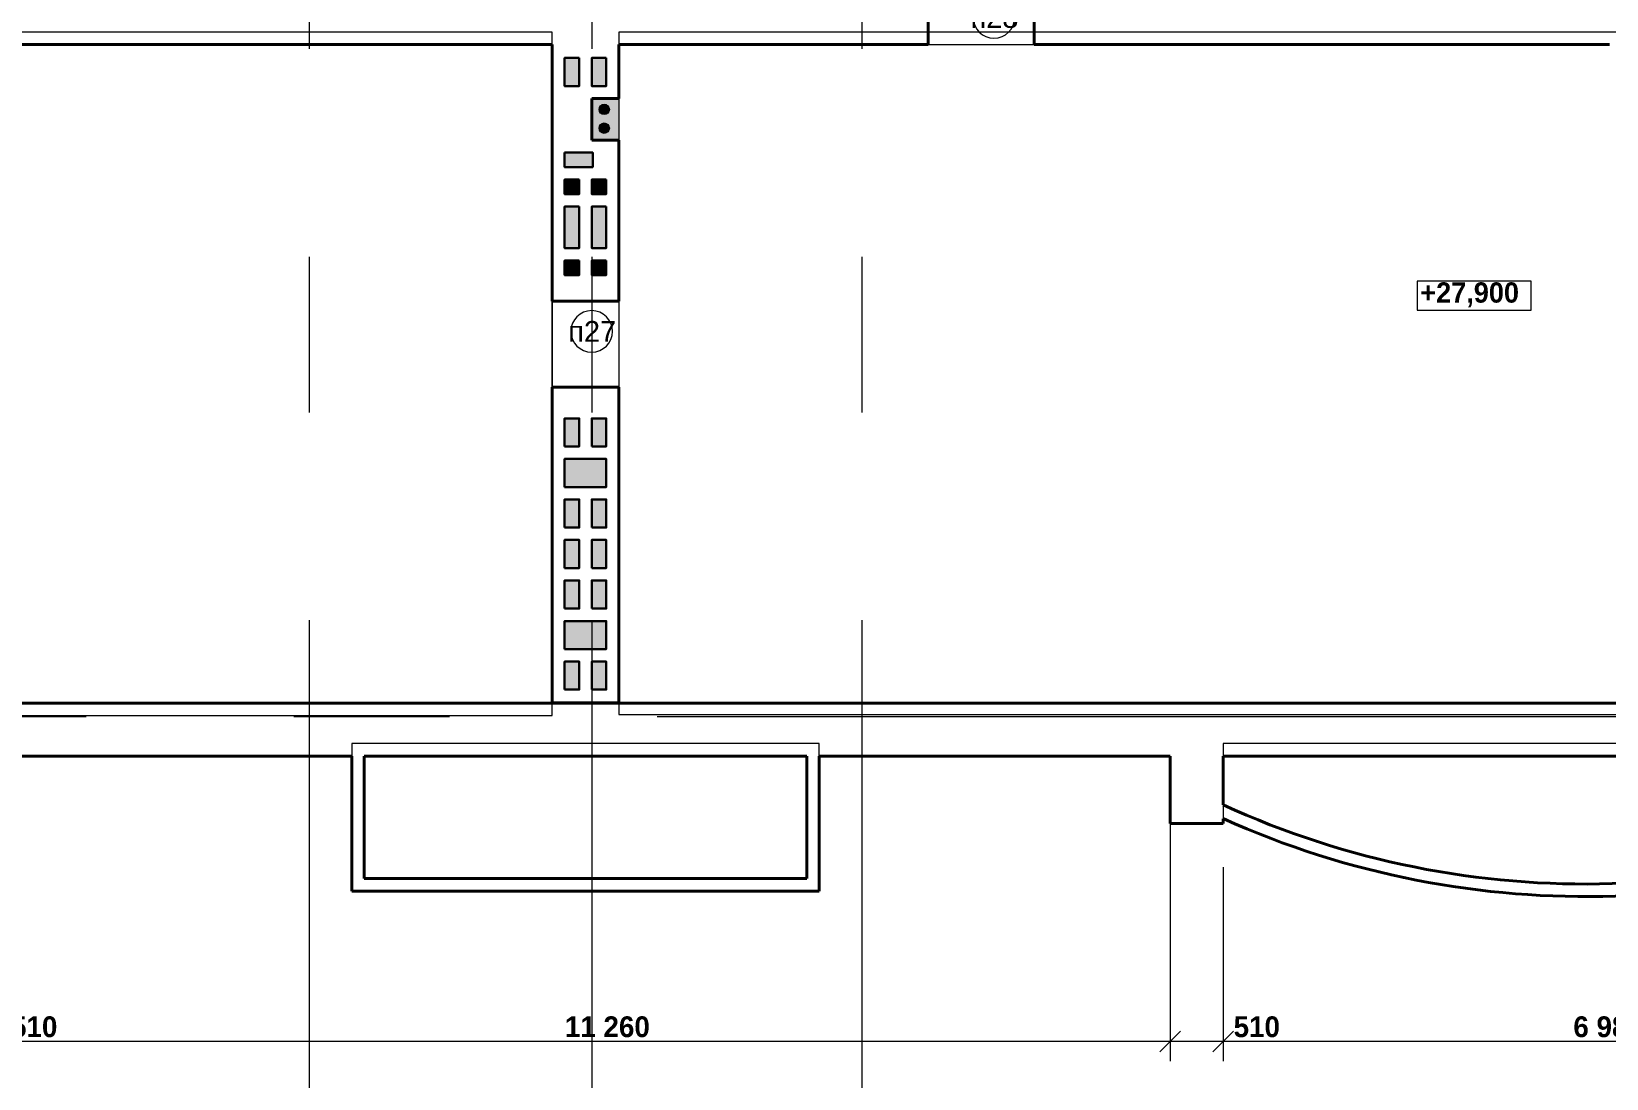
# Model space of a CAD drawing. Header units: millimetres. Extents: x 482197 to 548874, y 132492 to 168333.
# Drawn here: x 498584 to 513747, y 139182 to 149261 of the extents above; entities that cross this region are included whole.
import ezdxf

# ---------------------------------------------------------------- set-up
doc = ezdxf.new("R2010")
doc.units = ezdxf.units.MM
doc.header["$MEASUREMENT"] = 0
doc.linetypes.add('Штриховая', pattern=[7000, 6000, -1000])
doc.linetypes.add('Штрихштриховая', pattern=[15500, 10000, -2000, 1500, -2000])
for name, color, linetype, lineweight in [('0_Ном._пера__61', 7, 'Continuous', 40), ('Двери ArchiCAD_Ном._пера__19', 255, 'Continuous', 0), ('Двери ArchiCAD_Ном._пера__61', 7, 'Continuous', 40), ('Интерьер- Перегородка_Ном._пера__61', 7, 'Continuous', 40), ('Колонны_Ном._пера__21', 7, 'Continuous', 20), ('Колонны_Ном._пера__41', 7, 'Continuous', 30), ('Окна ArchiCAD_Ном._пера__12', 15, 'Continuous', 18), ('Перекрытия_Ном._пера__120', 7, 'Continuous', 13), ('Перекрытия_Ном._пера__21', 7, 'Continuous', 20)]:
    doc.layers.add(name, color=color, linetype=linetype, lineweight=lineweight)
for name, color, linetype, lineweight, true_color in [('0_Ном._пера__98', 7, 'Continuous', 13, 0x001f3e), ('Колонны_Ном._пера__112', 7, 'Continuous', 13, 0xd5aaaa), ('Колонны_Ном._пера__4', 7, 'Continuous', 20, 0x016515), ('Колонны_Ном._пера__92', 7, 'Continuous', 13, 0xbf8080), ('Маркеры дверей ArchiCAD_Ном._пера__3', 7, 'Continuous', 18, 0xdd5800), ('Перекрытия_Ном._пера__191', 7, 'Continuous', 0, 0xe8e8e8), ('Перекрытия_Ном._пера__4', 7, 'Continuous', 20, 0x016515), ('Розміри ОСЕЙ_Ном._пера__98', 7, 'Continuous', 13, 0x001f3e)]:
    doc.layers.add(name, color=color, linetype=linetype, lineweight=lineweight, true_color=true_color)
for name, color, linetype in [('Двери ArchiCAD', 7, 'Continuous'), ('Интерьер- Перегородка', 7, 'Continuous'), ('Колонны', 7, 'Continuous'), ('Окна ArchiCAD', 7, 'Continuous'), ('Перекрытия', 7, 'Continuous'), ('Розміри ОСЕЙ', 7, 'Continuous')]:
    doc.layers.add(name, color=color, linetype=linetype)
doc.styles.add('СГЕНЕРИР_СТИЛЬ_2', font='')
doc.styles.add('СГЕНЕРИР_СТИЛЬ_3', font='')
doc.styles.get('СГЕНЕРИР_СТИЛЬ_2').set_extended_font_data('Arial')
doc.styles.get('СГЕНЕРИР_СТИЛЬ_3').set_extended_font_data('Century Gothic', bold=True)
doc.dimstyles.new('СГЕНЕРИР_СТИЛЬ__5', dxfattribs={"dimtxt": 200, "dimasz": 190, "dimexe": 0.18, "dimexo": 0, "dimgap": 0.09, "dimtad": 1, "dimtih": 1, "dimtoh": 1, "dimdec": 0, "dimzin": 0, "dimdsep": 46, "dimtxsty": 'СГЕНЕРИР_СТИЛЬ_3', "dimblk": 'ARROWHEAD_6', "dimblk1": 'ARROWHEAD_6', "dimblk2": 'ARROWHEAD_6', "dimcen": 0.09, "dimclrd": 256, "dimclre": 256, "dimclrt": 256, "dimadec": 0, "dimazin": 0, "dimtfac": 1, "dimtdec": 4, "dimtmove": 0, "dimatfit": 3, "dimfxl": 0, "dimtolj": 1, "dimtzin": 0, "dimarcsym": 0})

# ---------------------------------------------------------------- blocks, each defined once
blk = doc.blocks.new('Стена_6', base_point=(510057, 141683))
at = {"layer": '0_Ном._пера__61', "linetype": 'Continuous', "flags": 128}
blk.add_lwpolyline([(517547, 141934), (517491, 142040)], dxfattribs=at)
at = {"layer": '0_Ном._пера__61', "linetype": 'Continuous'}
for radius, start in [(8370, 245.358), (8490, 245.7289)]:
    blk.add_arc((513547, 149423), radius, start, 298.1071, dxfattribs=at)
blk = doc.blocks.new('Перекрытие_25', base_point=(517037, 142686))
at = {"layer": 'Перекрытия_Ном._пера__191', "linetype": 'Continuous', "flags": 128}
blk.add_lwpolyline([(517037, 142686), (517037, 149256), (504237, 149256), (504237, 142686)], close=True, dxfattribs=at)
blk = doc.blocks.new('Перекрытие_26', base_point=(490797, 142676))
at = {"layer": 'Перекрытия_Ном._пера__191', "linetype": 'Continuous', "flags": 128}
blk.add_lwpolyline([(490797, 142676), (503597, 142676), (503597, 149256), (490797, 149256)], close=True, dxfattribs=at)
blk = doc.blocks.new('Перекрытие_28', base_point=(510057, 141683))
at = {"layer": 'Перекрытия_Ном._пера__120', "linetype": 'Continuous', "flags": 128}
blk.add_lwpolyline([(510057, 141683, 0.21503), (517037, 141683), (517037, 142406), (510057, 142406)], format="xyb", close=True, dxfattribs=at)
blk = doc.blocks.new('Перекрытие_30', base_point=(501667, 142406))
at = {"layer": 'Перекрытия_Ном._пера__21', "linetype": 'Continuous', "flags": 128}
blk.add_lwpolyline([(501667, 142406), (501667, 140986), (506167, 140986), (506167, 142406)], close=True, dxfattribs=at)
blk = doc.blocks.new('Стена_38', base_point=(510057, 142286))
at = {"layer": 'Интерьер- Перегородка_Ном._пера__61', "linetype": 'Continuous', "flags": 128}
for points in [[(509547, 142286), (509547, 141636)], [(510057, 141815), (510057, 142286)], [(509547, 141636), (510057, 141636)], [(510057, 141636), (510057, 141683)]]:
    blk.add_lwpolyline(points, dxfattribs=at)
blk = doc.blocks.new('Ниша 12_8')
at = {"layer": 'Окна ArchiCAD_Ном._пера__12', "linetype": 'Continuous'}
blk.add_line((-200, 260), (200, 260), dxfattribs=at)
blk = doc.blocks.new('Проем дверной полуарочн 10_4')
at = {"layer": 'Двери ArchiCAD_Ном._пера__19', "linetype": 'Штриховая'}
for p, q in [((-415, 0), (415, 0)), ((-415, -640), (415, -640))]:
    blk.add_line(p, q, dxfattribs=at)
at = {"layer": 'Двери ArchiCAD_Ном._пера__61', "linetype": 'Continuous'}
for p, q in [((-415, 0), (-415, -640)), ((415, 0), (415, -640))]:
    blk.add_line(p, q, dxfattribs=at)
blk = doc.blocks.new('Маркер двери 12_17')
at = {"layer": 'Маркеры дверей ArchiCAD_Ном._пера__3', "linetype": 'Continuous'}
for start, end in [(0, 180), (180, 0)]:
    blk.add_arc((-123, -260), 200, start, end, dxfattribs=at)
at = {"layer": 'Маркеры дверей ArchiCAD_Ном._пера__3', "insert": (-23, -486), "char_height": 200, "attachment_point": 7, "rotation": 90, "style": 'СГЕНЕРИР_СТИЛЬ_2'}
blk.add_mtext('{\\C7;п27}', dxfattribs=at)
blk = doc.blocks.new('Стена_42', base_point=(503597, 149646))
at = {"layer": 'Интерьер- Перегородка', "linetype": 'Continuous', "lineweight": 0, "true_color": 0xffffff}
blk.add_hatch(color=7, dxfattribs=at).paths.add_polyline_path([(504237, 148616), (503977, 148616), (503977, 148216), (504237, 148216)])
at = {"layer": 'Интерьер- Перегородка_Ном._пера__61', "linetype": 'Continuous'}
for p, q in [((503977, 148616), (503977, 148216)), ((504237, 148616), (503977, 148616)), ((504237, 148216), (503977, 148216))]:
    blk.add_line(p, q, dxfattribs=at)
at = {"layer": 'Интерьер- Перегородка_Ном._пера__61', "linetype": 'Continuous', "flags": 128}
for points in [[(503597, 149136), (503597, 146666)], [(504237, 148616), (504237, 149136)], [(504237, 146666), (504237, 148216)], [(503597, 145836), (503597, 142797)], [(504237, 142797), (504237, 145836)], [(503597, 142797), (504237, 142797)]]:
    blk.add_lwpolyline(points, dxfattribs=at)
at = {"layer": 'Двери ArchiCAD', "color": 255, "linetype": 'Штриховая', "lineweight": 0, "zscale": 1000, "rotation": 270}
blk.add_blockref('Проем дверной полуарочн 10_4', (504237, 146251), dxfattribs=at)
at = {"layer": 'Маркеры дверей ArchiCAD_Ном._пера__3', "rotation": 270}
blk.add_blockref('Маркер двери 12_17', (504237, 146251), dxfattribs=at)
at = {"layer": 'Окна ArchiCAD', "color": 15, "linetype": 'Continuous', "lineweight": 18, "zscale": 1000, "rotation": 270}
blk.add_blockref('Ниша 12_8', (503977, 148416), dxfattribs=at)
blk = doc.blocks.new('Стена_54', base_point=(501787, 141106))
at = {"layer": '0_Ном._пера__61', "linetype": 'Continuous', "flags": 128}
for points in [[(506047, 141106), (501787, 141106)], [(501667, 140986), (506167, 140986)]]:
    blk.add_lwpolyline(points, dxfattribs=at)
blk = doc.blocks.new('Стена_55', base_point=(501787, 142286))
at = {"layer": '0_Ном._пера__61', "linetype": 'Continuous', "flags": 128}
for points in [[(501667, 142286), (501667, 140986)], [(501787, 141106), (501787, 142286)]]:
    blk.add_lwpolyline(points, dxfattribs=at)
blk = doc.blocks.new('Стена_56', base_point=(506047, 142286))
at = {"layer": '0_Ном._пера__61', "linetype": 'Continuous', "flags": 128}
for points in [[(506047, 142286), (506047, 141106)], [(506167, 140986), (506167, 142286)]]:
    blk.add_lwpolyline(points, dxfattribs=at)
blk = doc.blocks.new('Отметка уровня_9', base_point=(512462, 146705))
at = {"layer": '0_Ном._пера__98', "linetype": 'Continuous'}
for p, q in [((513022, 146856), (511926, 146856)), ((511926, 146856), (511926, 146578)), ((513022, 146578), (513022, 146856)), ((511926, 146578), (513022, 146578))]:
    blk.add_line(p, q, dxfattribs=at)
at = {"layer": '0_Ном._пера__98', "insert": (511955, 146607), "char_height": 195, "attachment_point": 7, "style": 'СГЕНЕРИР_СТИЛЬ_3'}
blk.add_mtext('{+27,900}', dxfattribs=at)
blk = doc.blocks.new('Стена_62', base_point=(490287, 142286))
at = {"layer": 'Интерьер- Перегородка_Ном._пера__61', "linetype": 'Continuous', "flags": 128}
for points in [[(501007, 142796), (490797, 142796)], [(490797, 142286), (497777, 142286)], [(498287, 142286), (501007, 142286)]]:
    blk.add_lwpolyline(points, dxfattribs=at)
blk = doc.blocks.new('Проем дверной полуарочн 10_11')
at = {"layer": 'Двери ArchiCAD_Ном._пера__19', "linetype": 'Штриховая'}
for p, q in [((-510, 0), (510, 0)), ((-510, -510), (510, -510))]:
    blk.add_line(p, q, dxfattribs=at)
at = {"layer": 'Двери ArchiCAD_Ном._пера__61', "linetype": 'Continuous'}
for p, q in [((-510, 0), (-510, -510)), ((510, 0), (510, -510))]:
    blk.add_line(p, q, dxfattribs=at)
blk = doc.blocks.new('Маркер двери 12_27')
at = {"layer": 'Маркеры дверей ArchiCAD_Ном._пера__3', "linetype": 'Continuous'}
for start, end in [(0, 180), (180, 0)]:
    blk.add_arc((123, -250), 200, start, end, dxfattribs=at)
at = {"layer": 'Маркеры дверей ArchiCAD_Ном._пера__3', "insert": (-103, -353), "char_height": 200, "attachment_point": 7, "style": 'СГЕНЕРИР_СТИЛЬ_2'}
blk.add_mtext('{\\C7;п28}', dxfattribs=at)
blk = doc.blocks.new('Стена_68', base_point=(490287, 149646))
at = {"layer": 'Интерьер- Перегородка_Ном._пера__61', "linetype": 'Continuous', "flags": 128}
for points in [[(494057, 149136), (503597, 149136)], [(504237, 149136), (507217, 149136)], [(508237, 149136), (513777, 149136)]]:
    blk.add_lwpolyline(points, dxfattribs=at)
at = {"layer": 'Двери ArchiCAD', "color": 255, "linetype": 'Штриховая', "lineweight": 0, "xscale": -1, "zscale": 1000, "rotation": 180}
blk.add_blockref('Проем дверной полуарочн 10_11', (507727, 149136), dxfattribs=at)
at = {"layer": 'Маркеры дверей ArchiCAD_Ном._пера__3'}
blk.add_blockref('Маркер двери 12_27', (507727, 149646), dxfattribs=at)
blk = doc.blocks.new('Стена_92', base_point=(501007, 142286))
at = {"layer": 'Интерьер- Перегородка_Ном._пера__61', "linetype": 'Continuous', "flags": 128}
for points in [[(506827, 142796), (501007, 142796)], [(501007, 142286), (501667, 142286)], [(501787, 142286), (506047, 142286)], [(506167, 142286), (506827, 142286)]]:
    blk.add_lwpolyline(points, dxfattribs=at)
blk = doc.blocks.new('Стена_93', base_point=(506827, 142286))
at = {"layer": 'Интерьер- Перегородка_Ном._пера__61', "linetype": 'Continuous', "flags": 128}
for points in [[(517037, 142796), (506827, 142796)], [(517547, 142286), (517547, 142796)], [(506827, 142286), (509547, 142286)], [(510057, 142286), (517037, 142286)]]:
    blk.add_lwpolyline(points, dxfattribs=at)
blk = doc.blocks.new('Колонна_101', base_point=(503787, 143061))
at = {"layer": 'Колонны_Ном._пера__112', "linetype": 'Continuous'}
blk.add_hatch(color=256, dxfattribs=at).paths.add_polyline_path([(503717, 142926), (503857, 142926), (503857, 143196), (503717, 143196)])
at = {"layer": 'Колонны_Ном._пера__41', "linetype": 'Continuous', "flags": 128}
blk.add_lwpolyline([(503717, 142926), (503857, 142926), (503857, 143196), (503717, 143196)], close=True, dxfattribs=at)
blk = doc.blocks.new('Колонна_102', base_point=(503787, 144231))
at = {"layer": 'Колонны_Ном._пера__112', "linetype": 'Continuous'}
blk.add_hatch(color=256, dxfattribs=at).paths.add_polyline_path([(503717, 144096), (503857, 144096), (503857, 144366), (503717, 144366)])
at = {"layer": 'Колонны_Ном._пера__41', "linetype": 'Continuous', "flags": 128}
blk.add_lwpolyline([(503717, 144096), (503857, 144096), (503857, 144366), (503717, 144366)], close=True, dxfattribs=at)
blk = doc.blocks.new('Колонна_103', base_point=(503787, 143841))
at = {"layer": 'Колонны_Ном._пера__112', "linetype": 'Continuous'}
blk.add_hatch(color=256, dxfattribs=at).paths.add_polyline_path([(503717, 143706), (503857, 143706), (503857, 143976), (503717, 143976)])
at = {"layer": 'Колонны_Ном._пера__41', "linetype": 'Continuous', "flags": 128}
blk.add_lwpolyline([(503717, 143706), (503857, 143706), (503857, 143976), (503717, 143976)], close=True, dxfattribs=at)
blk = doc.blocks.new('Колонна_104', base_point=(503787, 145401))
at = {"layer": 'Колонны_Ном._пера__112', "linetype": 'Continuous'}
blk.add_hatch(color=256, dxfattribs=at).paths.add_polyline_path([(503717, 145266), (503857, 145266), (503857, 145536), (503717, 145536)])
at = {"layer": 'Колонны_Ном._пера__41', "linetype": 'Continuous', "flags": 128}
blk.add_lwpolyline([(503717, 145266), (503857, 145266), (503857, 145536), (503717, 145536)], close=True, dxfattribs=at)
blk = doc.blocks.new('Колонна_105', base_point=(503917, 143451))
at = {"layer": 'Колонны_Ном._пера__92', "linetype": 'Continuous'}
blk.add_hatch(color=256, dxfattribs=at).paths.add_polyline_path([(503717, 143316), (504117, 143316), (504117, 143586), (503717, 143586)])
at = {"layer": 'Колонны_Ном._пера__41', "linetype": 'Continuous', "flags": 128}
blk.add_lwpolyline([(503717, 143316), (504117, 143316), (504117, 143586), (503717, 143586)], close=True, dxfattribs=at)
blk = doc.blocks.new('Колонна_106', base_point=(503787, 144621))
at = {"layer": 'Колонны_Ном._пера__112', "linetype": 'Continuous'}
blk.add_hatch(color=256, dxfattribs=at).paths.add_polyline_path([(503717, 144486), (503857, 144486), (503857, 144756), (503717, 144756)])
at = {"layer": 'Колонны_Ном._пера__41', "linetype": 'Continuous', "flags": 128}
blk.add_lwpolyline([(503717, 144486), (503857, 144486), (503857, 144756), (503717, 144756)], close=True, dxfattribs=at)
blk = doc.blocks.new('Колонна_107', base_point=(503917, 145011))
at = {"layer": 'Колонны_Ном._пера__112', "linetype": 'Continuous'}
blk.add_hatch(color=256, dxfattribs=at).paths.add_polyline_path([(503717, 144876), (504117, 144876), (504117, 145146), (503717, 145146)])
at = {"layer": 'Колонны_Ном._пера__41', "linetype": 'Continuous', "flags": 128}
blk.add_lwpolyline([(503717, 144876), (504117, 144876), (504117, 145146), (503717, 145146)], close=True, dxfattribs=at)
blk = doc.blocks.new('Колонна_108', base_point=(504047, 143061))
at = {"layer": 'Колонны_Ном._пера__92', "linetype": 'Continuous'}
blk.add_hatch(color=256, dxfattribs=at).paths.add_polyline_path([(503977, 142926), (504117, 142926), (504117, 143196), (503977, 143196)])
at = {"layer": 'Колонны_Ном._пера__41', "linetype": 'Continuous', "flags": 128}
blk.add_lwpolyline([(503977, 142926), (504117, 142926), (504117, 143196), (503977, 143196)], close=True, dxfattribs=at)
blk = doc.blocks.new('Колонна_109', base_point=(504047, 144231))
at = {"layer": 'Колонны_Ном._пера__92', "linetype": 'Continuous'}
blk.add_hatch(color=256, dxfattribs=at).paths.add_polyline_path([(503977, 144096), (504117, 144096), (504117, 144366), (503977, 144366)])
at = {"layer": 'Колонны_Ном._пера__41', "linetype": 'Continuous', "flags": 128}
blk.add_lwpolyline([(503977, 144096), (504117, 144096), (504117, 144366), (503977, 144366)], close=True, dxfattribs=at)
blk = doc.blocks.new('Колонна_110', base_point=(504047, 143841))
at = {"layer": 'Колонны_Ном._пера__92', "linetype": 'Continuous'}
blk.add_hatch(color=256, dxfattribs=at).paths.add_polyline_path([(503977, 143706), (504117, 143706), (504117, 143976), (503977, 143976)])
at = {"layer": 'Колонны_Ном._пера__41', "linetype": 'Continuous', "flags": 128}
blk.add_lwpolyline([(503977, 143706), (504117, 143706), (504117, 143976), (503977, 143976)], close=True, dxfattribs=at)
blk = doc.blocks.new('Колонна_111', base_point=(504047, 145401))
at = {"layer": 'Колонны_Ном._пера__92', "linetype": 'Continuous'}
blk.add_hatch(color=256, dxfattribs=at).paths.add_polyline_path([(503977, 145266), (504117, 145266), (504117, 145536), (503977, 145536)])
at = {"layer": 'Колонны_Ном._пера__41', "linetype": 'Continuous', "flags": 128}
blk.add_lwpolyline([(503977, 145266), (504117, 145266), (504117, 145536), (503977, 145536)], close=True, dxfattribs=at)
blk = doc.blocks.new('Колонна_112', base_point=(504047, 144621))
at = {"layer": 'Колонны_Ном._пера__92', "linetype": 'Continuous'}
blk.add_hatch(color=256, dxfattribs=at).paths.add_polyline_path([(503977, 144486), (504117, 144486), (504117, 144756), (503977, 144756)])
at = {"layer": 'Колонны_Ном._пера__41', "linetype": 'Continuous', "flags": 128}
blk.add_lwpolyline([(503977, 144486), (504117, 144486), (504117, 144756), (503977, 144756)], close=True, dxfattribs=at)
blk = doc.blocks.new('Колонна_113', base_point=(504047, 147766))
at = {"layer": 'Колонны_Ном._пера__92', "linetype": 'Continuous'}
blk.add_hatch(color=256, dxfattribs=at).paths.add_polyline_path([(504117, 147836), (503977, 147836), (503977, 147696), (504117, 147696)])
at = {"layer": 'Колонны_Ном._пера__41', "linetype": 'Continuous', "flags": 128}
blk.add_lwpolyline([(504117, 147836), (503977, 147836), (503977, 147696), (504117, 147696)], close=True, dxfattribs=at)
blk = doc.blocks.new('Колонна_114', base_point=(504047, 147376))
at = {"layer": 'Колонны_Ном._пера__92', "linetype": 'Continuous'}
blk.add_hatch(color=256, dxfattribs=at).paths.add_polyline_path([(504117, 147576), (503977, 147576), (503977, 147176), (504117, 147176)])
at = {"layer": 'Колонны_Ном._пера__41', "linetype": 'Continuous', "flags": 128}
blk.add_lwpolyline([(504117, 147576), (503977, 147576), (503977, 147176), (504117, 147176)], close=True, dxfattribs=at)
blk = doc.blocks.new('Колонна_115', base_point=(504047, 146986))
at = {"layer": 'Колонны_Ном._пера__92', "linetype": 'Continuous'}
blk.add_hatch(color=256, dxfattribs=at).paths.add_polyline_path([(504117, 147056), (503977, 147056), (503977, 146916), (504117, 146916)])
at = {"layer": 'Колонны_Ном._пера__41', "linetype": 'Continuous', "flags": 128}
blk.add_lwpolyline([(504117, 147056), (503977, 147056), (503977, 146916), (504117, 146916)], close=True, dxfattribs=at)
blk = doc.blocks.new('Колонна_116', base_point=(503787, 147766))
at = {"layer": 'Колонны_Ном._пера__92', "linetype": 'Continuous'}
blk.add_hatch(color=256, dxfattribs=at).paths.add_polyline_path([(503857, 147836), (503717, 147836), (503717, 147696), (503857, 147696)])
at = {"layer": 'Колонны_Ном._пера__41', "linetype": 'Continuous', "flags": 128}
blk.add_lwpolyline([(503857, 147836), (503717, 147836), (503717, 147696), (503857, 147696)], close=True, dxfattribs=at)
blk = doc.blocks.new('Колонна_117', base_point=(503787, 147376))
at = {"layer": 'Колонны_Ном._пера__92', "linetype": 'Continuous'}
blk.add_hatch(color=256, dxfattribs=at).paths.add_polyline_path([(503857, 147576), (503717, 147576), (503717, 147176), (503857, 147176)])
at = {"layer": 'Колонны_Ном._пера__41', "linetype": 'Continuous', "flags": 128}
blk.add_lwpolyline([(503857, 147576), (503717, 147576), (503717, 147176), (503857, 147176)], close=True, dxfattribs=at)
blk = doc.blocks.new('Колонна_118', base_point=(503787, 146986))
at = {"layer": 'Колонны_Ном._пера__92', "linetype": 'Continuous'}
blk.add_hatch(color=256, dxfattribs=at).paths.add_polyline_path([(503857, 147056), (503717, 147056), (503717, 146916), (503857, 146916)])
at = {"layer": 'Колонны_Ном._пера__41', "linetype": 'Continuous', "flags": 128}
blk.add_lwpolyline([(503857, 147056), (503717, 147056), (503717, 146916), (503857, 146916)], close=True, dxfattribs=at)
blk = doc.blocks.new('Колонна_134', base_point=(504047, 148871))
at = {"layer": 'Колонны_Ном._пера__4', "linetype": 'Continuous'}
blk.add_hatch(color=256, dxfattribs=at).paths.add_polyline_path([(504117, 149006), (503977, 149006), (503977, 148736), (504117, 148736)])
at = {"layer": 'Колонны_Ном._пера__41', "linetype": 'Continuous', "flags": 128}
blk.add_lwpolyline([(504117, 149006), (503977, 149006), (503977, 148736), (504117, 148736)], close=True, dxfattribs=at)
blk = doc.blocks.new('Колонна_135', base_point=(503787, 148871))
at = {"layer": 'Колонны', "linetype": 'Continuous', "lineweight": 0, "true_color": 0xffffff}
blk.add_hatch(color=7, dxfattribs=at).paths.add_polyline_path([(503857, 149006), (503717, 149006), (503717, 148736), (503857, 148736)])
at = {"layer": 'Колонны_Ном._пера__41', "linetype": 'Continuous', "flags": 128}
blk.add_lwpolyline([(503857, 149006), (503717, 149006), (503717, 148736), (503857, 148736)], close=True, dxfattribs=at)
blk = doc.blocks.new('Колонна_142', base_point=(504098, 148330))
at = {"layer": 'Колонны', "linetype": 'Continuous', "lineweight": 0, "true_color": 0xffffff}
blk.add_hatch(color=7, dxfattribs=at).paths.add_polyline_path([(504148, 148330, 0.414214), (504098, 148380, 0.414214), (504048, 148330, 0.414214), (504098, 148280, 0.414214)])
at = {"layer": 'Колонны_Ном._пера__21', "linetype": 'Continuous'}
blk.add_circle((504098, 148330), 50, dxfattribs=at)
blk = doc.blocks.new('Колонна_143', base_point=(504098, 148511))
at = {"layer": 'Колонны', "linetype": 'Continuous', "lineweight": 0, "true_color": 0xffffff}
blk.add_hatch(color=7, dxfattribs=at).paths.add_polyline_path([(504148, 148511, 0.414214), (504098, 148561, 0.414214), (504048, 148511, 0.414214), (504098, 148461, 0.414214)])
at = {"layer": 'Колонны_Ном._пера__21', "linetype": 'Continuous'}
blk.add_circle((504098, 148511), 50, dxfattribs=at)
blk = doc.blocks.new('Колонна_153', base_point=(503852, 148026))
at = {"layer": 'Колонны', "linetype": 'Continuous', "lineweight": 0, "true_color": 0xffffff}
blk.add_hatch(color=7, dxfattribs=at).paths.add_polyline_path([(503717, 148096), (503717, 147956), (503987, 147956), (503987, 148096)])
at = {"layer": 'Колонны_Ном._пера__41', "linetype": 'Continuous', "flags": 128}
blk.add_lwpolyline([(503717, 148096), (503717, 147956), (503987, 147956), (503987, 148096)], close=True, dxfattribs=at)
blk = doc.blocks.new('Линия_13', base_point=(506577, 159092))
at = {"layer": 'Перекрытия_Ном._пера__4', "linetype": 'Штрихштриховая'}
blk.add_line((506577, 159092), (506577, 136968), dxfattribs=at)
blk = doc.blocks.new('Линия_14', base_point=(503977, 159092))
at = {"layer": 'Перекрытия_Ном._пера__4', "linetype": 'Штрихштриховая'}
blk.add_line((503977, 159092), (503977, 136968), dxfattribs=at)
blk = doc.blocks.new('Линия_15', base_point=(501257, 159092))
at = {"layer": 'Перекрытия_Ном._пера__4', "linetype": 'Штрихштриховая'}
blk.add_line((501257, 159092), (501257, 136968), dxfattribs=at)
blk = doc.blocks.new('Линия_19', base_point=(489109, 142666))
at = {"layer": 'Перекрытия_Ном._пера__4', "linetype": 'Штрихштриховая'}
blk.add_line((489109, 142666), (543973, 142666), dxfattribs=at)
blk = doc.blocks.new('*D478')
at = {"layer": '0_Ном._пера__98', "linetype": 'Continuous'}
for p, q in [((517037, 141686), (517037, 139349)), ((510057, 141215), (510057, 139349)), ((509957, 139437), (510157, 139637)), ((517037, 139537), (510057, 139537)), ((516937, 139437), (517137, 139637))]:
    blk.add_line(p, q, dxfattribs=at)
at = {"layer": '0_Ном._пера__98', "char_height": 200, "attachment_point": 7, "style": 'СГЕНЕРИР_СТИЛЬ_3'}
for s, insert in [('{510}', (510157, 139577)), ('{6\xa0980}', (513428, 139577))]:
    blk.add_mtext(s, dxfattribs=dict(at, insert=insert))
blk = doc.blocks.new('ARROWHEAD_6')
at = {"color": 0, "linetype": 'Continuous', "lineweight": 0}
for p, q in [((0, 0), (-1, 0)), ((-0.5, -0.5), (0.5, 0.5))]:
    blk.add_line(p, q, dxfattribs=at)
blk = doc.blocks.new('*D479')
at = {"layer": '0_Ном._пера__98', "linetype": 'Continuous'}
for p, q in [((509547, 141636), (509547, 139349)), ((510057, 141215), (510057, 139349)), ((509447, 139437), (509647, 139637)), ((510057, 139537), (509547, 139537)), ((509957, 139437), (510157, 139637))]:
    blk.add_line(p, q, dxfattribs=at)
blk = doc.blocks.new('*D480')
at = {"layer": '0_Ном._пера__98', "linetype": 'Continuous'}
for p, q in [((498287, 141636), (498287, 139349)), ((509547, 141636), (509547, 139349)), ((498187, 139437), (498387, 139637)), ((509547, 139537), (498287, 139537)), ((509447, 139437), (509647, 139637))]:
    blk.add_line(p, q, dxfattribs=at)
at = {"layer": '0_Ном._пера__98', "char_height": 200, "attachment_point": 7, "style": 'СГЕНЕРИР_СТИЛЬ_3'}
for s, insert in [('{510}', (498387, 139577)), ('{11\xa0260}', (503719, 139577))]:
    blk.add_mtext(s, dxfattribs=dict(at, insert=insert))
blk = doc.blocks.new('*D481')
at = {"layer": '0_Ном._пера__98', "linetype": 'Continuous'}
for p, q in [((497777, 141636), (497777, 139349)), ((498287, 141636), (498287, 139349)), ((497677, 139437), (497877, 139637)), ((498287, 139537), (497777, 139537)), ((498187, 139437), (498387, 139637))]:
    blk.add_line(p, q, dxfattribs=at)
blk = doc.blocks.new('*D482')
at = {"layer": '0_Ном._пера__98', "linetype": 'Continuous'}
for p, q in [((490797, 141636), (490797, 139349)), ((497777, 141636), (497777, 139349)), ((490697, 139437), (490897, 139637)), ((497777, 139537), (490797, 139537)), ((497677, 139437), (497877, 139637))]:
    blk.add_line(p, q, dxfattribs=at)
at = {"layer": '0_Ном._пера__98', "char_height": 200, "attachment_point": 7, "style": 'СГЕНЕРИР_СТИЛЬ_3'}
for s, insert in [('{510}', (490897, 139577)), ('{6\xa0980}', (494168, 139577))]:
    blk.add_mtext(s, dxfattribs=dict(at, insert=insert))
blk = doc.blocks.new('*D483')
at = {"layer": '0_Ном._пера__98', "linetype": 'Continuous'}
for p, q in [((490287, 141636), (490287, 139349)), ((490797, 141636), (490797, 139349)), ((490187, 139437), (490387, 139637)), ((490797, 139537), (490287, 139537)), ((490697, 139437), (490897, 139637))]:
    blk.add_line(p, q, dxfattribs=at)
blk = doc.blocks.new('*D484')
at = {"layer": '0_Ном._пера__98', "linetype": 'Continuous'}
for p, q in [((490017, 141686), (490017, 139349)), ((490287, 141636), (490287, 139349)), ((490017, 139537), (489867, 139537)), ((490117, 139637), (489917, 139437)), ((490287, 139537), (490017, 139537)), ((490187, 139437), (490387, 139637))]:
    blk.add_line(p, q, dxfattribs=at)
at = {"layer": '0_Ном._пера__98', "insert": (489443, 139577), "char_height": 200, "attachment_point": 7, "style": 'СГЕНЕРИР_СТИЛЬ_3'}
blk.add_mtext('{270}', dxfattribs=at)
blk = doc.blocks.new('*D524')
at = {"layer": 'Розміри ОСЕЙ_Ном._пера__98', "linetype": 'Continuous'}
for p, q in [((506827, 138658), (506827, 138283)), ((517037, 138658), (517037, 138283)), ((506727, 138370), (506927, 138570)), ((517037, 138470), (506827, 138470)), ((516937, 138370), (517137, 138570))]:
    blk.add_line(p, q, dxfattribs=at)
at = {"layer": 'Розміри ОСЕЙ_Ном._пера__98', "char_height": 200, "attachment_point": 7, "style": 'СГЕНЕРИР_СТИЛЬ_3'}
for s, insert in [('{250}', (506927, 138510)), ('{10\xa0210}', (511497, 138510)), ('{210}', (516463, 138510))]:
    blk.add_mtext(s, dxfattribs=dict(at, insert=insert))
blk = doc.blocks.new('*D525')
at = {"layer": 'Розміри ОСЕЙ_Ном._пера__98', "linetype": 'Continuous'}
for p, q in [((506577, 138658), (506577, 138283)), ((506827, 138658), (506827, 138283)), ((506477, 138370), (506677, 138570)), ((506827, 138470), (506577, 138470)), ((506727, 138370), (506927, 138570))]:
    blk.add_line(p, q, dxfattribs=at)
blk = doc.blocks.new('*D526')
at = {"layer": 'Розміри ОСЕЙ_Ном._пера__98', "linetype": 'Continuous'}
for p, q in [((506317, 138658), (506317, 138283)), ((506577, 138658), (506577, 138283)), ((506217, 138370), (506417, 138570)), ((506577, 138470), (506317, 138470)), ((506477, 138370), (506677, 138570))]:
    blk.add_line(p, q, dxfattribs=at)
blk = doc.blocks.new('*D527')
at = {"layer": 'Розміри ОСЕЙ_Ном._пера__98', "linetype": 'Continuous'}
for p, q in [((504237, 138658), (504237, 138283)), ((506317, 138658), (506317, 138283)), ((504137, 138370), (504337, 138570)), ((506317, 138470), (504237, 138470)), ((506217, 138370), (506417, 138570))]:
    blk.add_line(p, q, dxfattribs=at)
at = {"layer": 'Розміри ОСЕЙ_Ном._пера__98', "char_height": 200, "attachment_point": 7, "style": 'СГЕНЕРИР_СТИЛЬ_3'}
for s, insert in [('{2\xa0080}', (504684, 138510)), ('{260}', (505743, 138510))]:
    blk.add_mtext(s, dxfattribs=dict(at, insert=insert))
blk = doc.blocks.new('*D528')
at = {"layer": 'Розміри ОСЕЙ_Ном._пера__98', "linetype": 'Continuous'}
for p, q in [((503977, 138658), (503977, 138283)), ((504237, 138658), (504237, 138283)), ((503877, 138370), (504077, 138570)), ((504237, 138470), (503977, 138470)), ((504137, 138370), (504337, 138570))]:
    blk.add_line(p, q, dxfattribs=at)
blk = doc.blocks.new('*D529')
at = {"layer": 'Розміри ОСЕЙ_Ном._пера__98', "linetype": 'Continuous'}
for p, q in [((503597, 138658), (503597, 138283)), ((503977, 138658), (503977, 138283)), ((503497, 138370), (503697, 138570)), ((503977, 138470), (503597, 138470)), ((503877, 138370), (504077, 138570))]:
    blk.add_line(p, q, dxfattribs=at)
at = {"layer": 'Розміри ОСЕЙ_Ном._пера__98', "insert": (503870, 138740), "char_height": 200, "attachment_point": 7, "style": 'СГЕНЕРИР_СТИЛЬ_3'}
blk.add_mtext('{260}', dxfattribs=at)
blk = doc.blocks.new('*D530')
at = {"layer": 'Розміри ОСЕЙ_Ном._пера__98', "linetype": 'Continuous'}
for p, q in [((501517, 138658), (501517, 138283)), ((503597, 138658), (503597, 138283)), ((501417, 138370), (501617, 138570)), ((503597, 138470), (501517, 138470)), ((503497, 138370), (503697, 138570))]:
    blk.add_line(p, q, dxfattribs=at)
at = {"layer": 'Розміри ОСЕЙ_Ном._пера__98', "char_height": 200, "attachment_point": 7, "style": 'СГЕНЕРИР_СТИЛЬ_3'}
for s, insert in [('{2\xa0080}', (501964, 138510)), ('{380}', (503023, 138510))]:
    blk.add_mtext(s, dxfattribs=dict(at, insert=insert))
blk = doc.blocks.new('*D531')
at = {"layer": 'Розміри ОСЕЙ_Ном._пера__98', "linetype": 'Continuous'}
for p, q in [((501257, 138658), (501257, 138283)), ((501517, 138658), (501517, 138283)), ((501157, 138370), (501357, 138570)), ((501517, 138470), (501257, 138470)), ((501417, 138370), (501617, 138570))]:
    blk.add_line(p, q, dxfattribs=at)
blk = doc.blocks.new('*D532')
at = {"layer": 'Розміри ОСЕЙ_Ном._пера__98', "linetype": 'Continuous'}
for p, q in [((501007, 138658), (501007, 138283)), ((501257, 138658), (501257, 138283)), ((500907, 138370), (501107, 138570)), ((501257, 138470), (501007, 138470)), ((501157, 138370), (501357, 138570))]:
    blk.add_line(p, q, dxfattribs=at)
at = {"layer": 'Розміри ОСЕЙ_Ном._пера__98', "insert": (501150, 138740), "char_height": 200, "attachment_point": 7, "style": 'СГЕНЕРИР_СТИЛЬ_3'}
blk.add_mtext('{260}', dxfattribs=at)
blk = doc.blocks.new('*D533')
at = {"layer": 'Розміри ОСЕЙ_Ном._пера__98', "linetype": 'Continuous'}
for p, q in [((490797, 138658), (490797, 138283)), ((501007, 138658), (501007, 138283)), ((490697, 138370), (490897, 138570)), ((501007, 138470), (490797, 138470)), ((500907, 138370), (501107, 138570))]:
    blk.add_line(p, q, dxfattribs=at)
at = {"layer": 'Розміри ОСЕЙ_Ном._пера__98', "char_height": 200, "attachment_point": 7, "style": 'СГЕНЕРИР_СТИЛЬ_3'}
for s, insert in [('{120}', (490897, 138510)), ('{10\xa0210}', (495467, 138510)), ('{250}', (500433, 138510))]:
    blk.add_mtext(s, dxfattribs=dict(at, insert=insert))
blk = doc.blocks.new('*D534')
at = {"layer": 'Розміри ОСЕЙ_Ном._пера__98', "linetype": 'Continuous'}
for p, q in [((490677, 138658), (490677, 138283)), ((490797, 138658), (490797, 138283)), ((490577, 138370), (490777, 138570)), ((490797, 138470), (490677, 138470)), ((490697, 138370), (490897, 138570))]:
    blk.add_line(p, q, dxfattribs=at)
blk = doc.blocks.new('*D535')
at = {"layer": 'Розміри ОСЕЙ_Ном._пера__98', "linetype": 'Continuous'}
for p, q in [((490287, 138658), (490287, 138283)), ((490677, 138658), (490677, 138283)), ((490187, 138370), (490387, 138570)), ((490677, 138470), (490287, 138470)), ((490577, 138370), (490777, 138570))]:
    blk.add_line(p, q, dxfattribs=at)
at = {"layer": 'Розміри ОСЕЙ_Ном._пера__98', "insert": (490589, 138740), "char_height": 200, "attachment_point": 7, "style": 'СГЕНЕРИР_СТИЛЬ_3'}
blk.add_mtext('{390}', dxfattribs=at)
blk = doc.blocks.new('*D536')
at = {"layer": 'Розміри ОСЕЙ_Ном._пера__98', "linetype": 'Continuous'}
for p, q in [((490017, 138658), (490017, 138283)), ((490287, 138658), (490287, 138283)), ((489917, 138370), (490117, 138570)), ((490287, 138470), (490017, 138470)), ((490187, 138370), (490387, 138570))]:
    blk.add_line(p, q, dxfattribs=at)
blk = doc.blocks.new('*D537')
at = {"layer": 'Розміри ОСЕЙ_Ном._пера__98', "linetype": 'Continuous'}
for p, q in [((489627, 138658), (489627, 138283)), ((490017, 138658), (490017, 138283)), ((489727, 138570), (489527, 138370)), ((490017, 138470), (489627, 138470)), ((489917, 138370), (490117, 138570))]:
    blk.add_line(p, q, dxfattribs=at)
at = {"layer": 'Розміри ОСЕЙ_Ном._пера__98', "insert": (489915, 138740), "char_height": 200, "attachment_point": 7, "style": 'СГЕНЕРИР_СТИЛЬ_3'}
blk.add_mtext('{270}', dxfattribs=at)
blk = doc.blocks.new('*D538')
at = {"layer": 'Розміри ОСЕЙ_Ном._пера__98', "linetype": 'Continuous'}
for p, q in [((489507, 138658), (489507, 138283)), ((489627, 138658), (489627, 138283)), ((489507, 138470), (489357, 138470)), ((489407, 138370), (489607, 138570)), ((489627, 138470), (489507, 138470)), ((489727, 138570), (489527, 138370))]:
    blk.add_line(p, q, dxfattribs=at)
at = {"layer": 'Розміри ОСЕЙ_Ном._пера__98', "char_height": 200, "attachment_point": 7, "style": 'СГЕНЕРИР_СТИЛЬ_3'}
for s, insert in [('{390}', (489241, 138740)), ('{120}', (488933, 138510))]:
    blk.add_mtext(s, dxfattribs=dict(at, insert=insert))

msp = doc.modelspace()

# ---------------------------------------------------------------- block references
at = {"color": 158, "lineweight": 13, "true_color": 0x001f3e}
msp.add_blockref('Отметка уровня_9', (512461.8, 146704.7), dxfattribs=at)
for name, p in [('Стена_55', (501787, 142285.6)), ('Стена_56', (506047, 142285.6)), ('Стена_6', (510057, 141683.4)), ('Стена_54', (501787, 141105.6))]:
    msp.add_blockref(name, p)
at = {"layer": 'Интерьер- Перегородка'}
for name, p in [('Стена_68', (490287, 149645.6)), ('Стена_42', (503597, 149645.6)), ('Стена_62', (490287, 142285.6)), ('Стена_92', (501007, 142285.6)), ('Стена_93', (506827, 142285.6)), ('Стена_38', (510057, 142285.6))]:
    msp.add_blockref(name, p, dxfattribs=at)
at = {"layer": 'Колонны'}
for name, p in [('Колонна_135', (503787, 148870.6)), ('Колонна_134', (504047, 148870.6)), ('Колонна_143', (504097.6, 148510.8)), ('Колонна_142', (504097.6, 148330.2)), ('Колонна_153', (503852, 148025.6)), ('Колонна_116', (503787, 147765.6)), ('Колонна_113', (504047, 147765.6)), ('Колонна_117', (503787, 147375.6)), ('Колонна_114', (504047, 147375.6)), ('Колонна_118', (503787, 146985.6)), ('Колонна_115', (504047, 146985.6)), ('Колонна_104', (503787, 145400.6)), ('Колонна_111', (504047, 145400.6)), ('Колонна_107', (503917, 145010.7)), ('Колонна_106', (503787, 144620.7)), ('Колонна_112', (504047, 144620.7)), ('Колонна_102', (503787, 144230.7)), ('Колонна_109', (504047, 144230.7)), ('Колонна_103', (503787, 143840.7)), ('Колонна_110', (504047, 143840.7)), ('Колонна_105', (503917, 143450.7)), ('Колонна_101', (503787, 143060.7)), ('Колонна_108', (504047, 143060.7))]:
    msp.add_blockref(name, p, dxfattribs=at)
at = {"layer": 'Перекрытия', "color": 108, "linetype": 'Штрихштриховая', "lineweight": 20, "true_color": 0x016515}
for name, p in [('Линия_15', (501257, 159092.3)), ('Линия_14', (503977, 159092.3)), ('Линия_13', (506577, 159092.3)), ('Линия_19', (489108.9, 142665.6))]:
    msp.add_blockref(name, p, dxfattribs=at)
at = {"layer": 'Перекрытия', "color": 254, "linetype": 'Continuous', "lineweight": 0, "true_color": 0xe8e8e8}
for name, p in [('Перекрытие_26', (490797, 142675.6)), ('Перекрытие_25', (517037, 142685.6))]:
    msp.add_blockref(name, p, dxfattribs=at)
at = {"layer": 'Перекрытия', "linetype": 'Continuous'}
for name, p in [('Перекрытие_30', (501667, 142405.6)), ('Перекрытие_28', (510057, 141683.4))]:
    msp.add_blockref(name, p, dxfattribs=at)

# ---------------------------------------------------------------- dimensions: what is measured, and where the dimension line sits
at = {"color": 158, "linetype": 'Continuous', "lineweight": 13, "true_color": 0x001f3e}
for p1, p2, picture, middle in [((490287, 148615.6), (490017, 141685.6), '*D484', (489667.6, 139676.7)), ((490797, 148615.6), (490287, 148615.6), '*D483', (491122, 139676.7)), ((497777, 141960.6), (490797, 148615.6), '*D482', (494511.3, 139676.7)), ((498287, 141960.6), (497777, 141960.6), '*D481', (498612, 139676.7)), ((509547, 141960.6), (498287, 141960.6), '*D480', (504137.2, 139676.7)), ((510057, 141215.2), (509547, 141960.6), '*D479', (510382, 139676.7)), ((517037, 141685.6), (510057, 141215.2), '*D478', (513771.3, 139676.7))]:
    dim = msp.add_linear_dim(base=(538257, 139536.7), p1=p1, p2=p2, angle=180, dimstyle='СГЕНЕРИР_СТИЛЬ__5', dxfattribs=at)
    dim.commit()
    dim.dimension.update_dxf_attribs({"geometry": picture, "text_midpoint": middle})
at = {"layer": 'Розміри ОСЕЙ', "color": 158, "linetype": 'Continuous', "lineweight": 13, "true_color": 0x001f3e}
for p1, p2, picture, middle in [((501007, 152920.6), (490797, 148615.6), '*D533', (495885, 138610.4)), ((501257, 136567.5), (501007, 152920.6), '*D532', (500657.6, 138610.4)), ((501517, 152920.6), (501257, 136567.5), '*D531', (501374.8, 138840.4)), ((503597, 146221.1), (501517, 152920.6), '*D530', (502307, 138610.4)), ((506317, 152920.6), (504237, 146221.1), '*D527', (505027, 138610.4)), ((506577, 136567.5), (506317, 152920.6), '*D526', (505967.6, 138610.4)), ((506827, 152920.6), (506577, 136567.5), '*D525', (507152, 138610.4)), ((517037, 143920.6), (506827, 152920.6), '*D524', (511915, 138610.4)), ((490287, 148615.6), (490017, 143920.6), '*D536', (490139.8, 138840.4)), ((490677, 136567.5), (490287, 148615.6), '*D535', (490814.1, 138840.4)), ((490797, 148615.6), (490677, 136567.5), '*D534', (491122, 138610.4)), ((503977, 136567.5), (503597, 146221.1), '*D529', (503247.6, 138610.4)), ((504237, 146221.1), (503977, 136567.5), '*D528', (504094.8, 138840.4)), ((489627, 136567.5), (489507, 143920.6), '*D538', (489157.6, 138610.4)), ((490017, 143920.6), (489627, 136567.5), '*D537', (489465.4, 138840.4))]:
    dim = msp.add_linear_dim(base=(538257, 138470.4), p1=p1, p2=p2, angle=180, dimstyle='СГЕНЕРИР_СТИЛЬ__5', dxfattribs=at)
    dim.commit()
    dim.dimension.update_dxf_attribs({"geometry": picture, "text_midpoint": middle})

doc.saveas('drawing.dxf')
